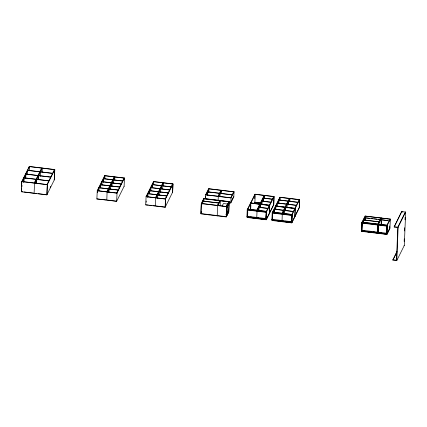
<?xml version="1.0" encoding="UTF-8"?>
<svg xmlns="http://www.w3.org/2000/svg" width="427" height="427" viewBox="0 0 427 427"><rect width="100%" height="100%" fill="white"/><g stroke="black" fill="none" stroke-linecap="round" stroke-linejoin="round"><path stroke-width="0.64" d="M21.35 191.771L21.756 181.603L29.276 166.455L54.8 169.556L54.394 179.724L46.874 194.872L21.35 191.771L21.569 187.821M21.622 186.551L21.82 181.47L47.344 184.571L46.943 194.733L38.008 193.65M21.942 186.588L21.996 185.318M23.763 182.34L23.939 177.894L36.055 179.367L36.001 180.637M23.832 182.206L23.981 178.395M25.652 177.958L25.801 174.147L37.912 175.614M25.695 178.454L25.871 174.008L37.982 175.481M27.509 174.205L27.728 170.261L39.844 171.729M29.153 167.864L29.207 166.589L54.731 169.69L54.325 179.858L54.005 179.82M29.378 170.442L29.532 166.631L22.145 181.507M36.551 183.258L36.701 179.447L48.817 180.915M36.621 183.119L36.77 179.308L48.881 180.781M38.414 179.505L38.563 175.694L50.674 177.168M38.478 179.372L38.606 176.196M40.25 176.394L40.49 171.809L52.606 173.282M41.595 169.375L41.643 168.105L34.261 182.98M42.14 171.996L42.294 168.179L34.907 183.06M46.874 194.872L47.28 184.704L54.8 169.556M96.87 198.934L97.265 190.629L117.035 193.031L116.64 201.336L96.87 198.934L106.163 199.916M97.516 192.556L97.591 190.672L104.973 175.796L104.85 178.934M98.893 190.933L99.085 187.656L108.319 188.777M100.388 187.917L100.516 184.779L109.75 185.9M100.457 187.784L100.58 184.64L109.819 185.761M101.93 185.398L102.08 181.624L111.314 182.751M103.382 181.891L103.505 178.748L112.744 179.868M103.425 182.382L103.547 179.239M104.668 176.874L104.716 175.62L124.487 178.022L124.097 186.321M108.778 192.134L108.901 188.996L118.14 190.116M108.821 192.625L108.944 189.487M110.315 189.609L110.465 185.841L119.704 186.962M111.773 186.103L111.895 182.964L121.129 184.085M111.815 186.599L111.938 183.455M113.267 183.092L113.459 179.81L122.693 180.936M114.735 180.135L114.858 176.997L107.476 191.872M119.587 188.355L119.635 187.101L110.401 185.98M124.043 179.372L124.092 178.118L116.71 192.993M172.994 183.909L165.473 199.062L146.029 196.698L153.544 181.55L172.994 183.909L172.668 192.075L165.148 207.228L145.703 204.864L146.093 196.564L165.537 198.923L165.217 207.09L156.138 205.99M146.194 202.254L146.242 201M147.721 196.863L147.849 193.725L156.922 194.824L156.869 196.084M147.763 197.354L147.913 193.586L156.987 194.691M149.22 193.847L149.343 190.709L158.417 191.808M149.285 193.714L149.413 190.57L158.486 191.675M150.715 190.837L150.843 187.693L159.911 188.798L159.863 190.052M150.758 191.328L150.886 188.184M152.215 187.821L152.338 184.677L161.411 185.782M152.279 187.683L152.407 184.544L161.481 185.644M153.677 184.864L153.805 181.726L146.418 196.601M157.488 198.539L157.638 194.765L166.711 195.87M158.919 195.657L159.068 191.888L168.142 192.993M159.009 194.893L159.057 193.639M160.413 192.646L160.632 188.739L169.706 189.839M161.934 189.001L162.057 185.862L171.131 186.962M162.004 188.862L162.052 187.608M162.826 184.085L162.879 182.825L155.492 197.701M163.402 186.049L163.525 182.905L156.143 197.781M165.148 207.228L165.473 199.062M166.594 197.263L166.642 196.004L157.568 194.904M228.723 211.723L226.273 216.66L200.871 213.575L201.272 203.578L203.791 198.502L229.187 201.587L228.776 211.92L226.23 216.943L200.903 213.863L201.266 213.479M200.968 212.817L201.341 203.439L226.737 206.524L226.342 216.526L226.016 216.484M201.293 212.854L201.341 211.605M202.766 204.133L202.889 201.01L218.619 202.921M203.882 201.314L203.978 198.811L201.661 203.482M205.446 198.614L205.595 194.861L208.659 188.697L234.055 191.782L233.788 196.916L233.462 196.879M205.515 198.475L205.59 196.601M207.271 195.635L207.415 191.888L219.467 193.351M207.362 194.877L207.485 191.75L219.537 193.217M208.541 190.084L208.589 188.835L233.985 191.92M208.766 192.625L208.915 188.873L205.99 194.765M209.022 214.85L209.033 214.551M209.097 214.861L209.107 214.562M217.215 215.848L217.653 205.563L220.102 200.626M217.284 215.854L217.295 215.555M218.122 200.781L218.293 196.404L221.357 190.239M219.99 196.553L220.118 193.431L232.165 194.893M220.161 205.803L220.359 200.802L218.042 205.467M220.914 191.584L220.962 190.335L218.037 196.228M221.49 193.543L221.613 190.415L218.688 196.308M226.23 216.943L226.668 206.663L229.187 201.587M222.195 205.974L223.406 203.535L227.516 204.031L227.207 211.904L225.995 214.343M228.664 203.487L228.728 201.822L226.411 206.487M228.712 212.054L229.123 201.72L203.722 198.635M228.893 202.718L230.793 202.948L231.06 197.813L205.665 194.728M269.111 213.174L269.437 213.212L273.75 204.517L274.07 196.516L254.951 194.194L247.238 209.721L246.945 217.124L266.277 219.494L269.298 213.484L269.245 213.794M247.249 215.672L247.479 209.806M247.228 217.183L247.217 217.482L266.267 219.793L273.696 204.827L274.001 196.655L254.882 194.328M247.553 210.063L247.281 216.863L247.793 210.148M247.601 216.478L247.772 212.171M250.425 205.008L250.5 203.161L269.618 205.483L269.288 213.82M250.553 209.972L250.82 203.204L247.895 209.097M250.686 209.7L250.857 205.392M254.711 198.635L254.807 196.174M256.707 218.635L257.065 210.351L264.51 195.352M256.776 218.64L256.792 218.341M258.762 210.452L258.885 207.378L267.798 208.461L267.75 209.689M258.805 210.933L258.927 207.858M260.262 207.442L260.385 204.362L257.454 210.255M260.369 207.784L260.518 204.09L264.767 195.529L264.644 198.608M261.826 204.287L261.948 201.213L270.857 202.291M261.89 204.154L261.964 202.307M263.32 201.272L263.443 198.197L272.357 199.281M263.39 201.138L263.512 198.059L272.421 199.142M264.067 196.682L264.116 195.454L259.867 204.01M266.042 217.957L266.288 211.776L266.613 211.813L266.352 212.342L247.228 210.02L247.505 209.193L266.624 211.514L266.267 219.793M274.07 196.516L266.363 212.043L266.069 219.446L266.331 218.912L264.35 218.672M266.373 219.377L266.694 211.376L247.569 209.054M269.245 206.673L269.293 205.446L266.368 211.338M269.357 213.681L269.752 205.211L250.633 202.889M291.785 222.59L271.914 220.156L272.207 212.753L279.915 197.226L299.578 199.612L299.258 207.613L294.94 216.308M272.335 215.614L272.18 220.513L291.774 222.894L294.929 216.644L295.26 208.312L275.596 205.921L275.548 207.154M291.524 221.672L291.262 222.2L291.529 215.4L292.121 214.909L291.854 215.443L272.196 213.052L272.469 212.224L292.132 214.61L291.774 222.894M272.517 213.094L272.25 219.894L272.784 212.561L272.458 212.523M273.483 201.533L273.531 200.306M274.166 212.326L274.289 209.246L283.475 210.362M274.235 212.187L274.358 209.113L283.539 210.228M275.666 209.31L275.789 206.236L272.864 212.128M275.778 209.652L275.895 206.577M277.272 206.636L277.353 203.081L286.533 204.197M278.703 203.759L278.847 200.066L288.028 201.181M278.767 203.626L278.89 200.546M279.797 198.592L279.845 197.359L299.508 199.751L299.204 207.922L294.902 216.59M280.048 200.476L280.171 197.402L275.922 205.963M282.012 221.709L282.274 214.034M283.998 213.521L284.12 210.442L293.301 211.557M284.04 213.996L284.19 210.308L293.37 211.424M285.498 210.506L285.62 207.426L282.695 213.319M285.604 210.847L285.727 207.773M287.035 207.97L287.248 204.138L296.434 205.254M288.535 204.955L288.679 201.261L297.859 202.377M288.625 204.202L288.748 201.128L297.929 202.243M289.906 201.058L290.002 198.598L285.754 207.154M291.646 218.581L291.796 214.872M299.578 199.612L291.871 215.144L291.572 222.542L291.838 222.013M294.763 216.596L294.753 216.895L295.19 208.445L275.532 206.06M299.108 201.555L299.183 199.713L294.934 208.269M361.664 231.082L361.653 231.381L386.862 234.428L389.936 228.231L390.342 219.083L365.069 216.014L361.728 222.787L361.402 231.023L386.873 234.124M362.043 223.129L361.738 230.761L362 230.233M362.037 230.361L362.277 223.236M363.329 222.542L363.43 220.017L379.032 221.912M363.398 222.403L363.473 220.513M364.898 220.433L364.973 218.539M365.245 219.841L365.395 216.057L362.368 222.163M369.707 232.357L369.718 232.058M369.782 232.368L369.793 232.069M377.628 225.024L377.324 232.656L377.585 232.128M377.633 232.993L377.964 224.762L381.322 217.989M377.836 233.345L377.847 233.046M378.103 227.388L378.226 224.234M377.916 233.339L378.269 232.966M378.29 232.336L378.418 229.182M381.097 223.668L381.199 221.143M389.883 220.85L381.514 219.83L381.583 218.165L389.952 219.184L389.904 220.295M381.375 224.97L381.647 218.032L378.621 224.132M386.643 226.118L386.344 233.75L386.654 231.946M390.342 219.083L386.979 225.856L386.654 234.092L386.915 233.558M386.862 234.428L387.246 225.328L361.973 222.259L361.674 230.19L386.931 233.259L386.665 233.793L361.413 230.724M387.876 232.379L387.903 232.048M388.906 230.302L388.933 229.977M389.744 225.984L389.67 227.879L389.995 227.917L386.894 234.161L361.621 231.092L362.016 230.996M397.793 227.474L394.185 227.036L394.196 226.732L401.716 211.584L405.65 212.064L404.326 245.397L396.806 260.545L392.872 260.07L396.934 251.61M396.48 260.507L397.804 227.169L405.324 212.022L405.314 212.32M396.806 260.545L398.129 227.212L405.65 212.064M394.185 227.036L401.716 211.584M404.155 241.436L404.262 238.821M404.572 230.975L404.7 227.708M405.015 219.868L405.116 217.252M42.038 168.003L34.518 183.156L34.112 193.319L36.733 193.495M47.023 184.528L54.405 169.652M50.162 187.554L50.754 186.364M104.716 175.62L97.196 190.768L116.966 193.169L124.487 178.022M106.825 191.792L114.206 176.917M114.601 176.821L107.081 191.969L106.825 199.996M116.64 201.336L124.161 186.188M145.703 204.864L148.361 205.045M163.269 182.729L155.748 197.877L155.492 205.91L152.898 205.595M165.217 198.886L172.599 184.01M200.92 213.564L201.459 212.475M217.391 205.387L219.708 200.722M217.252 215.566L217.647 215.47M226.305 206.471L227.516 204.031M230.74 197.77L233.665 191.878M234.055 191.782L230.996 197.947L205.595 194.861M226.673 208.189L228.989 203.524M230.831 202.184L233.174 197.466M230.793 202.948L233.857 196.783M226.246 216.644L228.68 211.733M250.959 202.926L255.207 194.37L254.887 202.371L254.321 203.508M256.808 210.175L259.733 204.282M269.426 205.173L273.675 196.612M266.288 211.776L265.754 219.104L266.016 218.576M266.341 218.613L266.08 219.142L246.961 216.82L247.222 216.292L265.685 218.533M271.914 220.156L272.175 219.622M272.218 220.086L291.812 222.611L294.806 216.585M282.044 213.244L284.969 207.351M285.103 207.074L289.351 198.518M282.3 213.42L289.746 198.422M291.876 214.434L294.801 208.541M291.849 221.714L291.588 222.243L271.924 219.852L272.186 219.323L291.193 221.634M377.97 224.058L381.001 217.951M381.514 219.83L387.38 220.401M377.649 232.694L377.911 232.165M386.99 225.152L390.016 219.046M392.872 260.07L396.923 251.909M104.647 175.753L124.417 178.155M153.48 181.683L172.924 184.048L172.599 192.214L172.273 192.177M401.706 211.883L402.907 212.032M103.574 178.614L112.808 179.735M162.127 185.724L171.2 186.823M278.916 199.932L288.097 201.048M113.39 179.948L122.629 181.069M220.183 193.292L232.235 194.76M27.664 170.394L39.775 171.867M40.426 171.948L52.537 173.415M111.965 182.825L121.199 183.946M150.907 187.56L159.981 188.659M262.013 201.074L270.926 202.158M277.417 202.948L286.602 204.063M102.01 181.763L111.244 182.884M160.563 188.873L169.636 189.978M287.184 204.277L296.365 205.392M38.633 175.561L50.744 177.029M254.631 202.195L260.988 202.98M254.561 202.329L260.94 203.103M273.36 204.613L273.686 204.65M365.331 216.19L380.932 218.085M159.132 191.755L168.206 192.855M250.564 203.028L269.688 205.35M275.463 206.193L295.126 208.584M369.883 218.277L365.261 217.861L380.217 219.675M371.18 218.432L373.134 218.672M374.431 218.827L377.03 219.142M378.333 219.302L380.281 219.537M203.658 198.774L229.053 201.859M228.957 202.579L230.863 202.814M24.008 177.76L36.119 179.228M108.97 188.857L118.204 189.978M99.016 187.795L108.255 188.915M363.5 219.878L379.101 221.773M258.954 207.239L267.862 208.323M202.82 201.144L218.549 203.055M362.043 222.12L387.31 225.189L386.963 234.023L386.638 233.985M363.276 222.718L361.979 222.558L361.717 223.091L386.969 226.155L387.236 225.627L386.91 225.589M361.728 222.787L386.979 225.856M394.196 226.732L398.129 227.212M21.756 181.603L47.28 184.704M272.538 212.086L292.201 214.477L291.881 222.478L291.556 222.435M201.272 203.578L226.668 206.663M247.238 209.721L266.363 212.043M272.207 212.753L291.871 215.144M226.721 211.627L228.013 211.781M250.505 216.991L251.823 217.151M253.803 217.391L255.122 217.551M257.102 217.791L258.42 217.951M261.057 218.272L262.375 218.432M278.73 220.417L280.043 220.578M282.007 220.818L283.314 220.978M285.284 221.218L286.592 221.373M288.561 221.613L290.525 221.853M361.664 230.495L364.263 230.81M370.108 231.519L371.405 231.674M373.353 231.914L374.65 232.069M376.598 232.309L377.9 232.464M380.478 232.779L381.765 232.934M107.481 200.076L116.71 201.197M149.658 205.2L151.601 205.435M369.494 231.904L371.442 232.139M247.185 217.194L266.309 219.515M21.419 191.632L22.695 191.792M23.971 191.947L33.541 193.105M404.001 245.354L404.326 245.397M392.883 259.765L396.491 260.203M378.274 225.104L377.97 232.736L378.541 224.57L378.274 225.104M228.397 210.153L226.08 214.818L226.406 214.856L228.723 210.191L228.397 210.153"/></g></svg>
